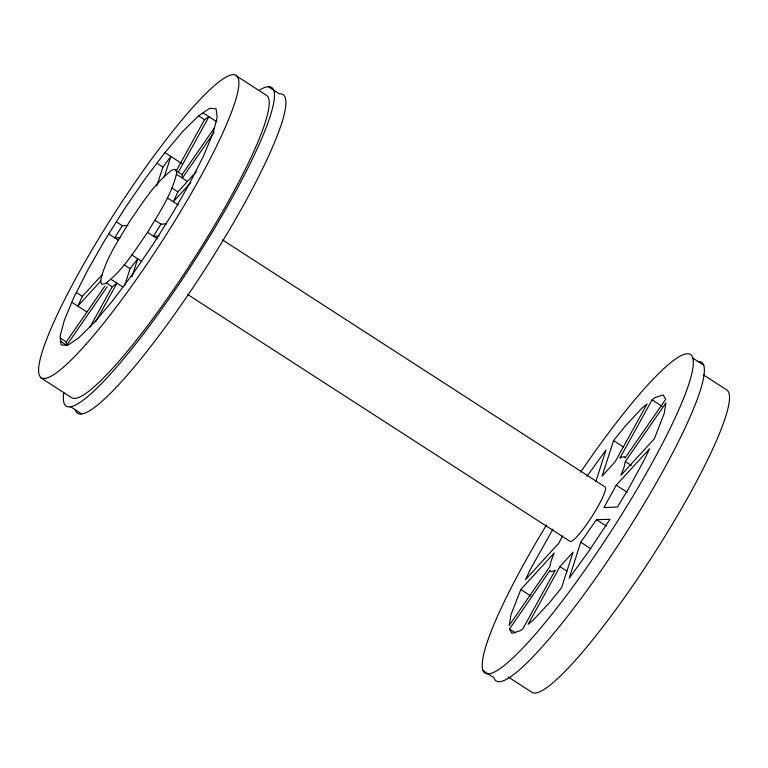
<?xml version="1.0" encoding="UTF-8"?>
<svg xmlns="http://www.w3.org/2000/svg" width="768" height="768" viewBox="0 0 768 768"><rect width="100%" height="100%" fill="white"/><g stroke="black" fill="none" stroke-linecap="round" stroke-linejoin="round"><path stroke-width="1.15" d="M625.334 461.568L624.106 467.174L620.89 475.325L654.346 438.758L664.195 413.491L665.923 402.922L625.334 461.568L631.306 465.418M595.843 481.565L605.962 450.048L586.867 476.41M580.752 542.237L569.184 578.246L589.642 550.013L609.955 519.331L596.467 519.667L580.752 542.237L590.698 548.659M156.806 185.942L162.912 167.04L170.899 156.442L164.266 176.861M132.019 276.595L137.77 258.797L130.08 268.685L124.56 285.706M613.584 440.582L602.083 476.179L615.206 461.654L647.05 403.997L641.808 408.307L625.171 426.182L613.584 440.582L623.539 447.014M196.234 171.859L177.917 191.885L173.29 201.744L190.858 182.534M520.8 589.546L510.95 614.813L509.222 625.382L549.811 566.736L551.04 561.13L554.256 552.979L520.8 589.546L530.755 595.968M616.262 485.174L603.936 507.571L617.414 507.024L628.752 488.304L644.736 459.024L649.622 448.714L616.262 485.174L627.216 492.25M102.326 274.531L82.358 296.362L77.818 306.115L100.915 280.858M89.952 327.13L112.262 286.752L116.957 283.21L95.626 321.878M176.266 170.899L204.509 119.693L208.954 116.698L178.646 171.571M559.939 566.65L528.096 624.307L533.328 619.997L549.974 602.122L561.562 587.722L573.062 552.125L559.939 566.65L566.909 571.142M652.099 399.84L619.901 458.112L621.053 457.248L624.614 456.72L625.027 458.054L665.712 399.274L663.13 394.925L654.758 397.651L652.099 399.84L662.054 406.272M562.493 536.026L558.874 543.12L525.514 579.59L530.41 569.27L552.96 529.162M147.514 232.378C158.736 213.437 171.917 194.621 176.707 172.81L175.67 169.43L172.099 169.958C154.186 183.418 142.397 203.222 129.725 221.338C118.512 240.278 105.331 259.094 100.541 280.906L101.578 284.285L105.139 283.757C123.062 270.298 134.851 250.493 147.514 232.378L157.469 238.8M166.598 223.901L160.954 224.131L153.494 236.237L159.062 236.026M127.891 225.485L122.314 225.696L114.691 237.84L120.336 237.61M60.701 341.414L66.682 345.274L66.259 341.923L104.803 286.234M214.138 132.202L182.362 178.128L182.045 174.614L214.416 127.853M66.682 345.274L107.136 286.81M509.434 629.03L550.118 570.25L550.531 571.584L554.093 571.056L555.235 570.192L523.046 628.464L520.387 630.653L512.016 633.37L509.434 629.03L515.405 632.89M164.918 152.582L144.797 179.29L124.262 209.242L104.698 240.384L87.446 270.614L73.68 297.859L64.339 320.266L60.067 336.307L61.142 344.88L67.498 345.427L78.701 337.882L93.994 322.771L112.32 301.123L132.442 274.426L152.986 244.474L172.55 213.322L189.802 183.101L203.568 155.856L212.909 133.45L217.181 117.408L216.106 108.826L209.75 108.288L198.538 115.834L183.254 130.944L164.918 152.582L181.843 163.507M692.592 357.984L703.939 365.309M267.984 86.563L279.331 93.888A189.552 29.03 -57.2 0 1 204.422 270.211A189.552 29.03 -57.2 0 1 75.264 409.536M703.286 374.784L726.864 390.01A179.846 27.542 -57.2 0 1 652.79 555.667A179.846 27.542 -57.2 0 1 531.888 692.275L508.31 677.05M236.112 75.725L266.563 95.395A179.846 27.542 -57.2 0 1 192.49 261.043A179.846 27.542 -57.2 0 1 71.597 397.651L41.136 377.99M202.982 112.838L216.922 121.843M198.538 115.834L204.509 119.693M176.074 170.765L182.045 174.614M176.39 174.269L187.334 181.344M156.941 163.181L162.912 167.04M171.946 188.035L177.917 191.885M167.318 197.885L178.262 204.95M222.461 239.894L605.117 486.95A32.371 4.954 -57.2 0 1 591.782 516.768A32.371 4.954 -57.2 0 1 570.029 541.354L187.373 294.298M154.982 220.272L160.954 224.131M596.467 519.667L606.422 526.099M116.342 221.837L122.314 225.696M108.71 233.99L118.666 240.413M131.798 254.947L141.754 261.37M124.109 264.835L130.08 268.685M110.986 279.35L122.938 287.059M106.291 282.893L112.262 286.752M76.387 292.502L82.358 296.362M71.837 302.266L86.774 311.904M60.288 338.064L66.259 341.923M482.554 670.32L493.901 677.645A189.552 29.03 -57.2 0 0 624.269 535.728A189.552 29.03 -57.2 0 0 697.315 361.594M70.186 406.483L81.533 413.808M259.632 90.01A189.552 29.03 -57.2 0 1 193.075 262.886A189.552 29.03 -57.2 0 1 63.773 392.976M580.618 472.147A189.552 29.03 -57.2 0 1 686.957 389.53A189.552 29.03 -57.2 0 1 514.838 656.083A189.552 29.03 -57.2 0 1 546.509 524.976M86.246 343.987A179.846 27.542 -57.2 0 0 238.848 84.634A179.846 27.542 -57.2 0 0 90.778 251.942A179.846 27.542 -57.2 0 0 86.246 343.987"/></g></svg>
